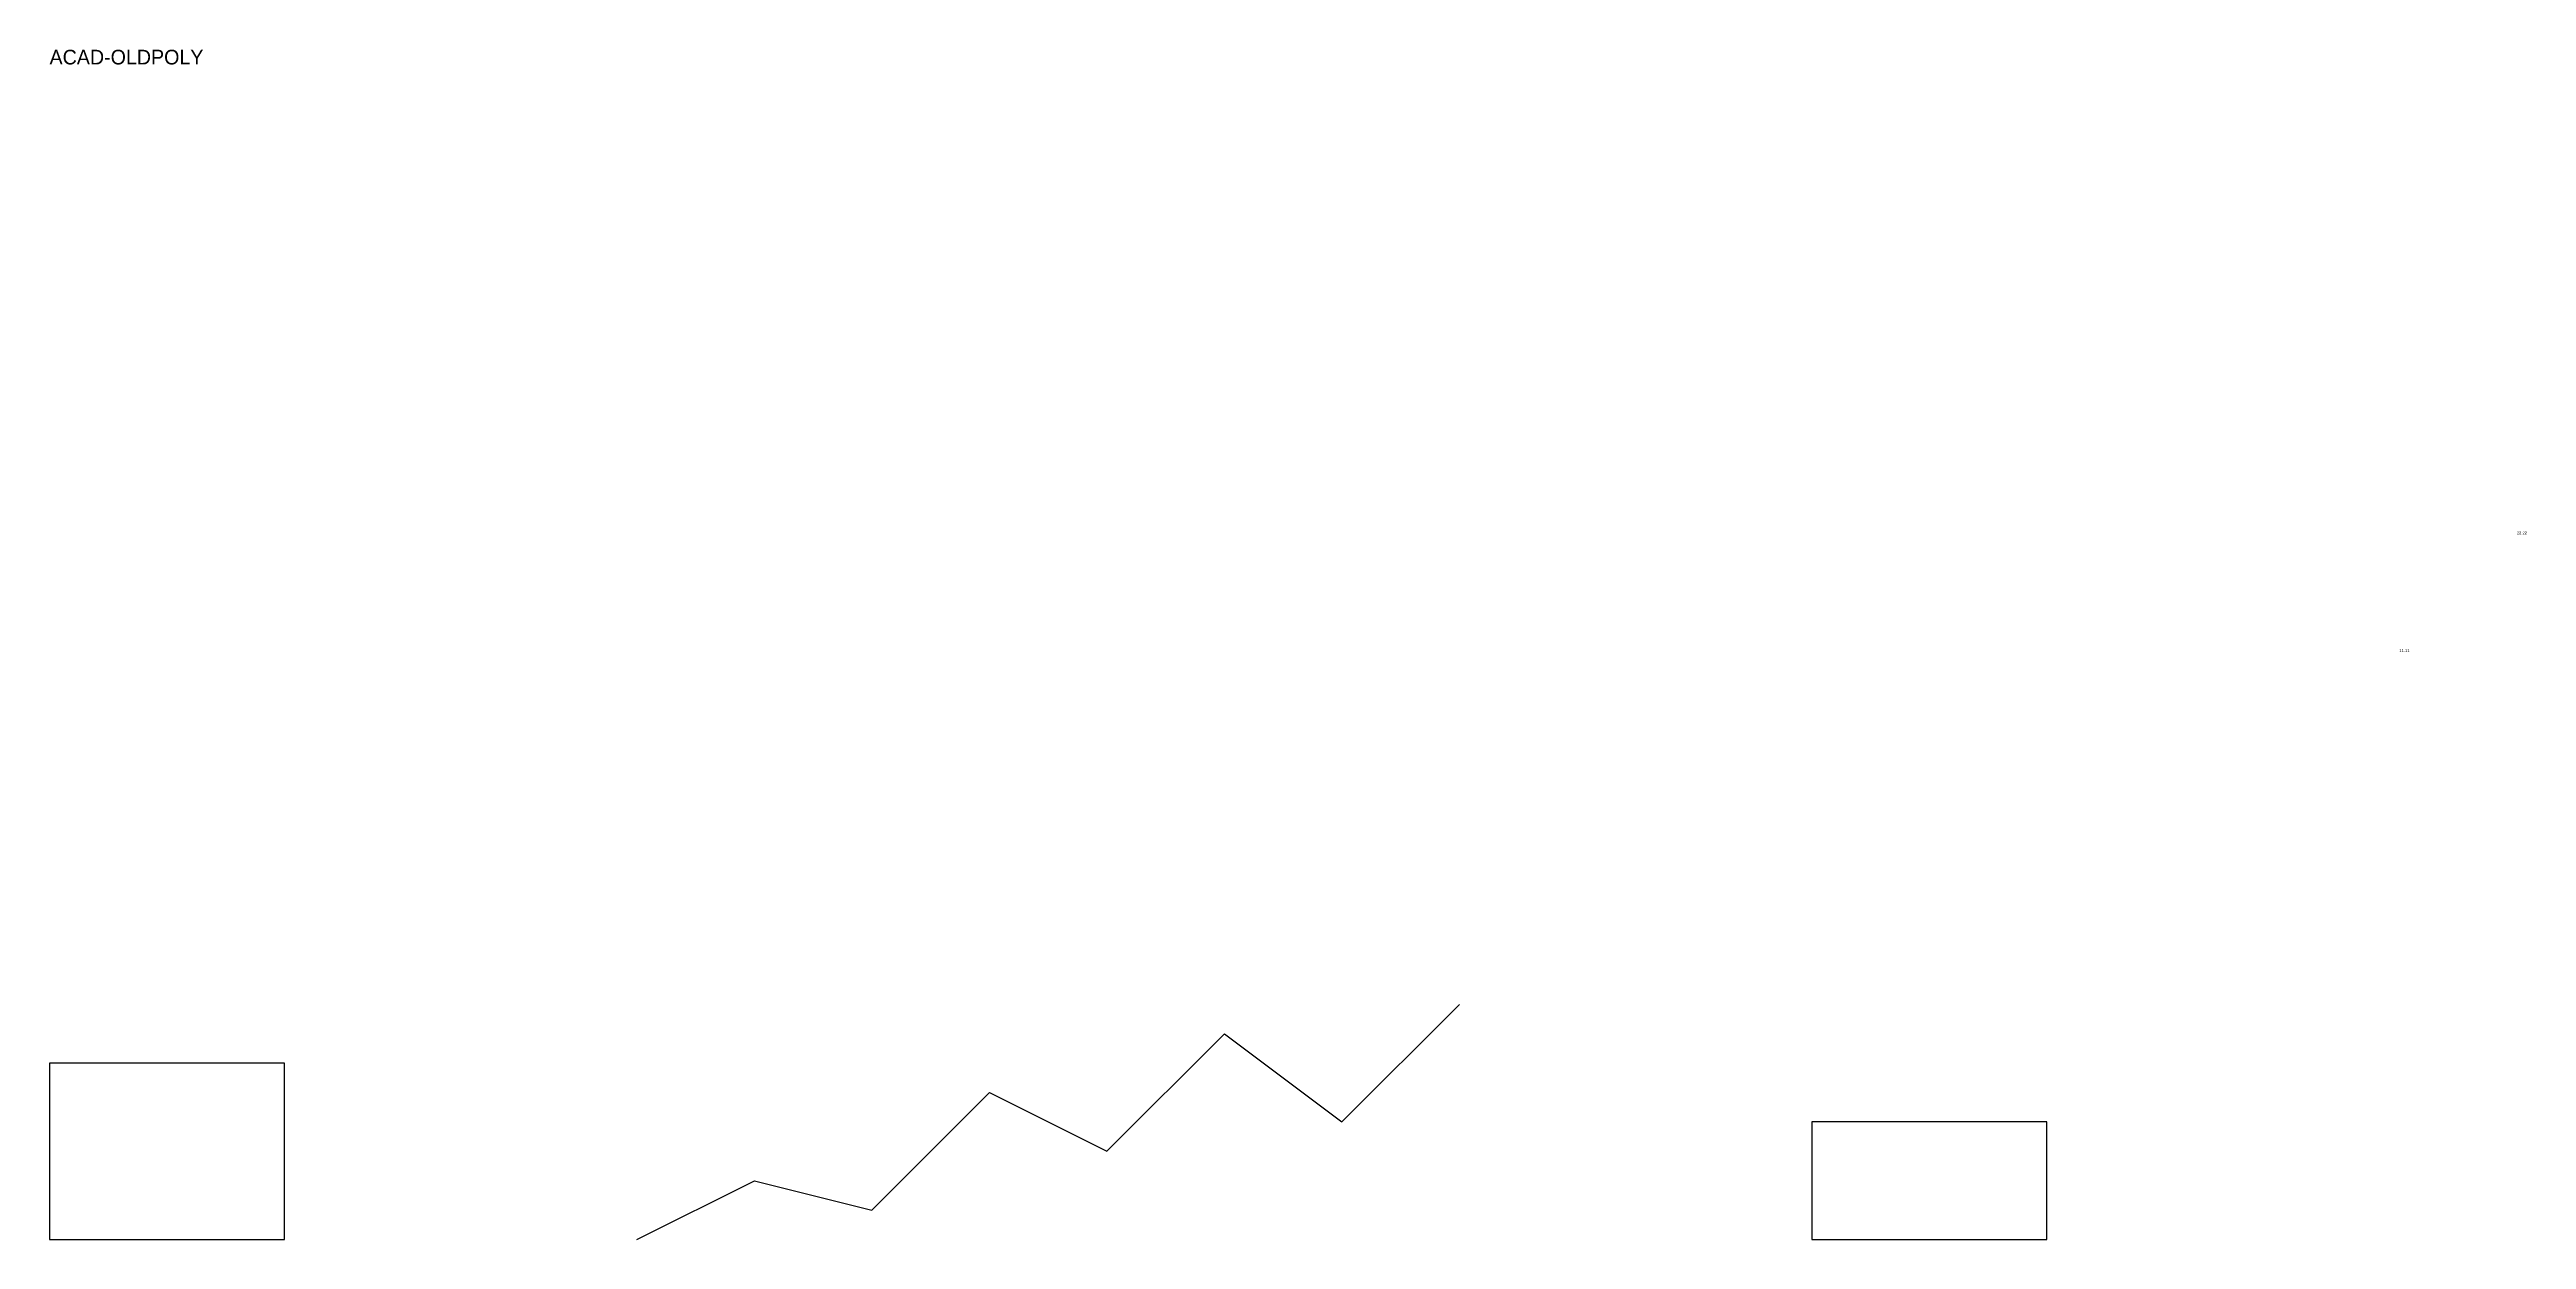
# Model space of a CAD drawing. Header units: metres. Extents: x 0 to 422, y 0 to 203.
import ezdxf

# ---------------------------------------------------------------- set-up
doc = ezdxf.new("R2010")
doc.units = ezdxf.units.M

# ---------------------------------------------------------------- blocks, each defined once
blk = doc.blocks.new('ELEVPT')
at = {"layer": 'GCD'}
blk.add_attdef('height', (0, 0), '', height=0.5, dxfattribs=at)

msp = doc.modelspace()

# ---------------------------------------------------------------- linework, layer by layer
at = {"layer": 'DGX', "color": 2}
msp.add_lwpolyline([(100, 0), (120, 10), (140, 5), (160, 25), (180, 15), (200, 35), (220, 20), (240, 40)], dxfattribs=at)
at = {"layer": 'DGX', "color": 1}
msp.add_lwpolyline([(0, 0), (40, 0), (40, 30), (0, 30), (0, 0)], close=True, dxfattribs=at)
at = {"layer": 'DSX', "elevation": 7.25}
msp.add_lwpolyline([(300, 0), (340, 0), (340, 20), (300, 20)], close=True, dxfattribs=at)

# ---------------------------------------------------------------- block references
at = {"layer": 'GCD'}
for p, values in [((420, 120), {'height': '22.22'}), ((400, 100), {'height': '11.11'})]:
    msp.add_blockref('ELEVPT', p, dxfattribs=at).add_auto_attribs(values)

# ---------------------------------------------------------------- texts
at = {"layer": 'ANNO'}
msp.add_text('ACAD-OLDPOLY', height=2.5, dxfattribs=at).set_placement((0, 200))

doc.saveas('drawing.dxf')
